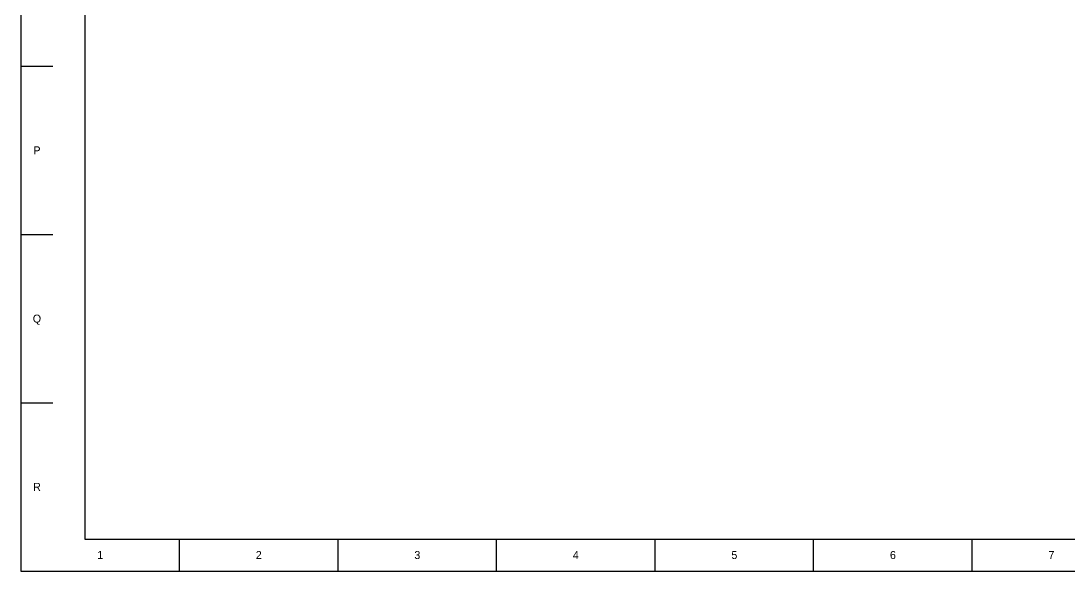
# Model space of a CAD drawing. Extents: x 0 to 2378, y 0 to 1682.
# Drawn here: x 0 to 655, y 0 to 344 of the extents above; entities that cross this region are included whole.
import ezdxf
from ezdxf.enums import TextEntityAlignment as Align

# ---------------------------------------------------------------- set-up
doc = ezdxf.new("R2010")
doc.units = 0
for name, color, linetype in [('FINA', 7, 'CONTINUOUS'), ('NORMA', 7, 'CONTINUOUS'), ('TEXTO', 7, 'CONTINUOUS')]:
    doc.layers.add(name, color=color, linetype=linetype)

msp = doc.modelspace()

# ---------------------------------------------------------------- linework, layer by layer
at = {"layer": 'FINA'}
for p, q in [((0, 1682), (0, 0)), ((0, 315.375), (20, 315.375)), ((0, 210.25), (20, 210.25)), ((0, 105.125), (20, 105.125)), ((99.0833, 0), (99.0833, 20)), ((198.1667, 0), (198.1667, 20)), ((297.25, 0), (297.25, 20)), ((396.3333, 0), (396.3333, 20)), ((495.4167, 0), (495.4167, 20)), ((594.5, 0), (594.5, 20)), ((0, 0), (2378, 0))]:
    msp.add_line(p, q, dxfattribs=at)
at = {"layer": 'NORMA'}
for p, q in [((40, 1662), (40, 20)), ((40, 20), (2358, 20))]:
    msp.add_line(p, q, dxfattribs=at)

# ---------------------------------------------------------------- texts
at = {"layer": 'TEXTO'}
for s, p in [('P', (10, 262.8125)), ('Q', (10, 157.6875)), ('R', (10, 52.5625)), ('1', (49.5417, 10)), ('2', (148.625, 10)), ('3', (247.7083, 10)), ('4', (346.7917, 10)), ('5', (445.875, 10)), ('6', (544.9583, 10)), ('7', (644.0417, 10))]:
    msp.add_text(s, height=5, dxfattribs=at).set_placement(p, align=Align.MIDDLE_CENTER)

doc.saveas('drawing.dxf')
